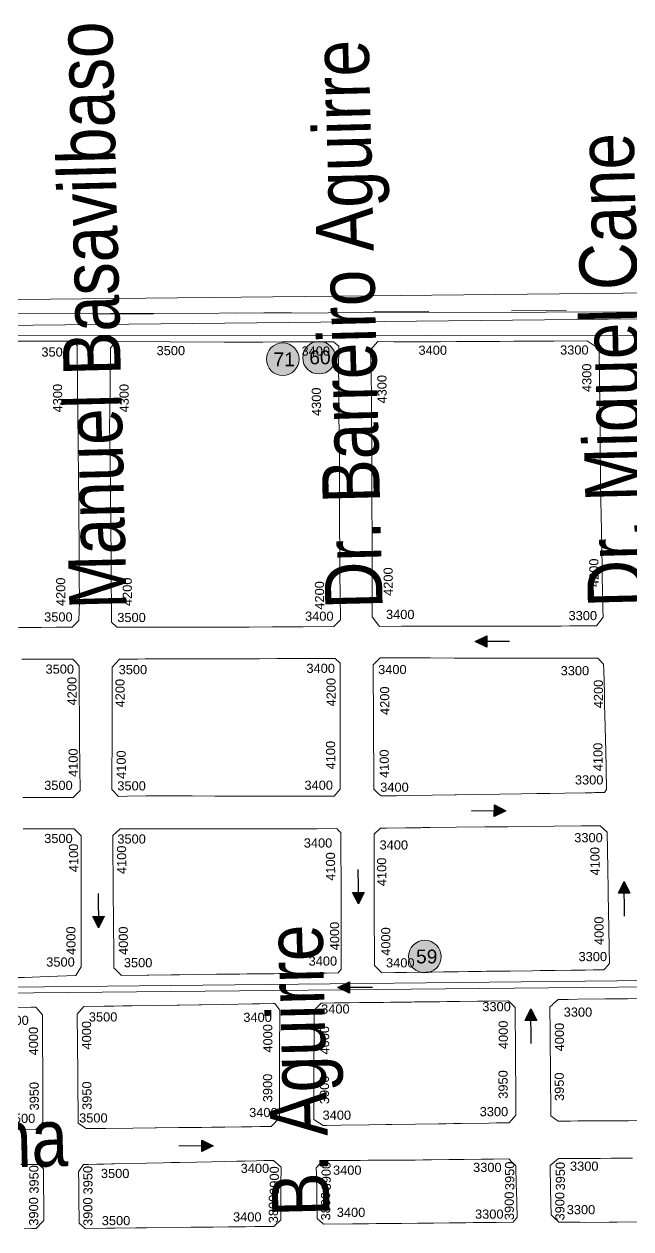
# Model space of a CAD drawing. Header units: millimetres. Extents: x 11558 to 23675, y 49449 to 61482.
# Drawn here: x 17655 to 17920, y 57870 to 58396 of the extents above; entities that cross this region are included whole.
import ezdxf

# ---------------------------------------------------------------- set-up
doc = ezdxf.new("R2010")
doc.units = ezdxf.units.MM
doc.linetypes.add('ACAD_ISO03W100', pattern=[30, 12, -18])
for name, color, linetype in [('0. plano base - nombres calles', 22, 'Continuous'), ('0. Plano Base - PLANO', 254, 'Continuous'), ('0. Plano base - sentido calles', 253, 'Continuous'), ('0.BARRIOS - DIVISIÓN', 12, 'ACAD_ISO03W100'), ('7. puesta en valor CC la lucila', 212, 'Continuous'), ('numeración', 7, 'Continuous')]:
    doc.layers.add(name, color=color, linetype=linetype)
for name, color, linetype, true_color in [('Linea 59 Por Barrio Golf IDA', 7, 'Continuous', 0x007038), ('Linea 59 Por la Lucila IDA', 7, 'Continuous', 0x007038), ('Linea 60 Barracas VUELTA', 7, 'Continuous', 0xbcab76), ('Linea 60 Constitución-barramcas x Fleming IDA', 7, 'Continuous', 0x660000), ('Linea 60 Constitución-barrancas x Fleming VUELTA', 7, 'Continuous', 0xbcab76), ('Linea 71 IDA', 7, 'Continuous', 0xff2424), ('Linea 71 REGRESO', 7, 'Continuous', 0x2e62ff)]:
    doc.layers.add(name, color=color, linetype=linetype, true_color=true_color)
doc.layers.get('7. puesta en valor CC la lucila').off()
doc.styles.get("Standard").update_dxf_attribs({"font": 'arial.ttf'})

# ---------------------------------------------------------------- blocks, each defined once
blk = doc.blocks.new('MANZANAS')
at = {"layer": '0. Plano Base - PLANO', "color": 0, "linetype": 'Continuous', "lineweight": 5}
for points in [[(5636169.71, 6180951.49), (5636161.24, 6180947.07), (5636160.56, 6180947.39), (5636156.55, 6180949.27), (5636153.18, 6180955.71), (5636148.67, 6180964.34), (5636146.23, 6180969.01), (5636143.98, 6180973.31), (5636139.31, 6180982.25), (5636134.68, 6180991.07), (5636129.82, 6181000.32), (5636120.32, 6181018.42), (5636115.63, 6181027.36), (5636110.52, 6181037.11), (5636108.99, 6181039.88), (5636106.91, 6181043.67), (5636105.67, 6181045.91), (5636105.04, 6181047.08), (5636102.15, 6181052.33), (5636103.28, 6181057.02), (5636109.76, 6181060.11), (5636112.58, 6181061.6), (5636115.48, 6181063.13), (5636118.37, 6181064.65), (5636127.26, 6181069.33), (5636127.55, 6181069.48), (5636133.74, 6181072.75), (5636134.1, 6181072.93), (5636139.72, 6181075.89), (5636145.03, 6181078.69), (5636150.37, 6181081.5), (5636155.93, 6181084.43), (5636161.43, 6181087.32), (5636166.85, 6181090.18), (5636169.58, 6181091.62), (5636171.32, 6181092.53), (5636184.2, 6181099.32), (5636190.46, 6181098.65), (5636208.4, 6181064.96), (5636218.31, 6181046.36), (5636221.66, 6181040.2), (5636224.75, 6181034.51), (5636227.96, 6181028.61), (5636229.95, 6181024.94), (5636229.99, 6181024.87), (5636231.39, 6181022.3), (5636232.18, 6181020.85), (5636232.21, 6181020.78), (5636233.01, 6181019.3), (5636234.24, 6181017.05), (5636234.56, 6181016.46), (5636236.32, 6181013.22), (5636237.38, 6181011.27), (5636240.59, 6181005.36), (5636242.38, 6181002.07), (5636244.14, 6180998.83), (5636245.9, 6180995.59), (5636245.1, 6180990.95), (5636242.99, 6180989.83), (5636234.81, 6180985.48), (5636231.56, 6180983.75), (5636230.82, 6180983.37), (5636225.01, 6180980.33), (5636224.35, 6180979.99), (5636202.5, 6180968.6), (5636193.8, 6180964.06), (5636185.11, 6180959.52), (5636181.92, 6180957.86), (5636178.89, 6180956.28), (5636176.02, 6180954.78)], [(5636062.84, 6180895.54), (5636059.74, 6180893.93), (5636056.76, 6180894.8), (5636056.24, 6180895.77), (5636054.41, 6180899.23), (5636053.24, 6180901.43), (5636048.51, 6180910.34), (5636045.3, 6180916.4), (5636042, 6180922.61), (5636038.71, 6180928.8), (5636028.85, 6180947.39), (5636018.75, 6180966.17), (5636017.33, 6180968.8), (5636009.05, 6180985.15), (5636007.6, 6180988.01), (5636001.17, 6181000.72), (5636002.12, 6181004.35), (5636043.96, 6181025.75), (5636051.42, 6181029.68), (5636058.95, 6181033.63), (5636066.4, 6181037.56), (5636073.56, 6181041.33), (5636076.61, 6181042.91), (5636080.78, 6181045.07), (5636084.53, 6181047.02), (5636085.99, 6181047.77), (5636086.26, 6181047.91), (5636089.09, 6181047.35), (5636089.47, 6181046.61), (5636090.15, 6181045.29), (5636092.81, 6181040.11), (5636092.91, 6181039.91), (5636097.84, 6181030.48), (5636102.51, 6181021.72), (5636107.22, 6181012.89), (5636111.94, 6181004.05), (5636116.55, 6180995.26), (5636118.08, 6180992.3), (5636121.15, 6180986.39), (5636125.72, 6180977.58), (5636130.49, 6180968.64), (5636132.65, 6180964.58), (5636135.29, 6180959.64), (5636139.77, 6180951.23), (5636144.82, 6180941.74), (5636143.56, 6180937.83), (5636131.73, 6180931.58), (5636128.51, 6180929.86), (5636119.92, 6180925.31), (5636110.97, 6180920.57), (5636102.18, 6180915.99), (5636098.12, 6180913.88), (5636095.73, 6180912.63), (5636089.42, 6180909.35), (5636084.43, 6180906.75), (5636081.69, 6180905.35), (5636075.57, 6180902.14), (5636069.84, 6180899.17), (5636067.73, 6180898.07)], [(5636198.56, 6180883.15), (5636195.94, 6180881.74), (5636195.19, 6180881.94), (5636194.35, 6180882.18), (5636191.8, 6180882.89), (5636189.85, 6180886.61), (5636187.25, 6180891.54), (5636186.32, 6180893.32), (5636185.48, 6180894.9), (5636183.38, 6180898.91), (5636182.53, 6180900.51), (5636181.48, 6180902.5), (5636178.86, 6180907.49), (5636177.87, 6180909.36), (5636177.41, 6180910.25), (5636176.87, 6180911.26), (5636174.01, 6180916.71), (5636171.01, 6180922.42), (5636166.55, 6180930.89), (5636167.83, 6180935.01), (5636169.72, 6180935.99), (5636172.33, 6180937.34), (5636173.97, 6180938.19), (5636178.49, 6180940.52), (5636187.16, 6180945), (5636196.5, 6180949.83), (5636200.42, 6180951.86), (5636205.07, 6180954.26), (5636209.22, 6180956.41), (5636212.77, 6180958.24), (5636214.25, 6180959.01), (5636219.55, 6180961.75), (5636220.13, 6180962.05), (5636222.74, 6180963.4), (5636233.34, 6180968.88), (5636235.99, 6180970.25), (5636239.05, 6180971.83), (5636243.7, 6180974.23), (5636244.46, 6180974.63), (5636249.69, 6180977.33), (5636252.14, 6180978.6), (5636255.58, 6180977.5), (5636256.96, 6180975), (5636259.26, 6180970.81), (5636261.78, 6180966.24), (5636264.14, 6180961.94), (5636266.32, 6180957.98), (5636271.3, 6180948.92), (5636277.04, 6180938.49), (5636278.87, 6180935.17), (5636280.85, 6180931.56), (5636281.92, 6180929.6), (5636281.69, 6180927.99), (5636278.8, 6180926.43), (5636277.92, 6180925.96), (5636277.13, 6180925.53), (5636274.24, 6180923.97), (5636266.49, 6180919.79), (5636260.72, 6180916.68), (5636255.7, 6180913.97), (5636249.88, 6180910.83), (5636241.51, 6180906.32), (5636232.78, 6180901.61), (5636224.83, 6180897.32), (5636224.23, 6180897), (5636215.52, 6180892.3), (5636206.8, 6180887.6), (5636201.84, 6180884.92)], [(5636097.92, 6180830.69), (5636094.44, 6180828.81), (5636090.48, 6180830.1), (5636089.45, 6180832.11), (5636087.53, 6180835.84), (5636086.14, 6180838.57), (5636082.03, 6180846.58), (5636080.42, 6180849.73), (5636075.83, 6180858.6), (5636070.17, 6180869.5), (5636067.07, 6180875.49), (5636066.02, 6180877.5), (5636067.14, 6180882.11), (5636074.3, 6180885.86), (5636077.11, 6180887.33), (5636077.51, 6180887.54), (5636083.45, 6180890.65), (5636086.17, 6180892.08), (5636095.02, 6180896.72), (5636103.89, 6180901.36), (5636107.65, 6180903.32), (5636109.21, 6180904.13), (5636112.61, 6180905.91), (5636116.1, 6180907.73), (5636117.39, 6180908.4), (5636121.35, 6180910.47), (5636128, 6180913.94), (5636130.3, 6180915.15), (5636132.9, 6180916.5), (5636136.05, 6180918.15), (5636139.23, 6180919.81), (5636141.6, 6180921.05), (5636141.75, 6180921.13), (5636142.13, 6180921.33), (5636143.12, 6180921.85), (5636147.74, 6180924.27), (5636150.51, 6180925.72), (5636153.45, 6180924.89), (5636156.9, 6180918.22), (5636158.2, 6180915.72), (5636159.8, 6180912.63), (5636162.65, 6180907.14), (5636163.97, 6180904.59), (5636168.58, 6180895.7), (5636171.27, 6180890.52), (5636174.28, 6180884.7), (5636178.72, 6180876.15), (5636177.8, 6180872.16), (5636172.13, 6180869.23), (5636171.07, 6180868.68), (5636167.07, 6180866.61), (5636158.28, 6180862.07), (5636149.44, 6180857.51), (5636142.85, 6180854.1), (5636140.31, 6180852.79), (5636135.97, 6180850.55), (5636131.66, 6180848.33), (5636122.85, 6180843.77), (5636113.7, 6180839.05), (5636105.08, 6180834.54)], [(5636236.83, 6180816.22), (5636231.7, 6180813.47), (5636231.23, 6180813.61), (5636227.87, 6180814.65), (5636227.44, 6180814.78), (5636223.8, 6180821.78), (5636219.1, 6180830.8), (5636218.93, 6180831.13), (5636217.29, 6180834.27), (5636215.91, 6180836.92), (5636214.16, 6180840.28), (5636209.54, 6180849.14), (5636206.33, 6180855.31), (5636204.78, 6180858.28), (5636203.1, 6180861.5), (5636200.99, 6180865.56), (5636202.2, 6180869.2), (5636204.44, 6180870.39), (5636211.77, 6180874.3), (5636215.09, 6180876.07), (5636217.7, 6180877.46), (5636218.29, 6180877.78), (5636221.14, 6180879.3), (5636231.25, 6180884.68), (5636242.32, 6180890.59), (5636248.18, 6180893.71), (5636251.28, 6180895.36), (5636259.99, 6180900.01), (5636269.02, 6180904.82), (5636279.48, 6180910.4), (5636286.77, 6180914.28), (5636290.68, 6180913.17), (5636298.32, 6180899.12), (5636299.83, 6180896.35), (5636301.26, 6180893.71), (5636304.39, 6180887.95), (5636306.24, 6180884.54), (5636307.61, 6180882.03), (5636310.5, 6180876.71), (5636311.83, 6180874.27), (5636313.6, 6180871), (5636314.97, 6180868.5), (5636318.07, 6180862.79), (5636317.27, 6180859.75), (5636317.15, 6180859.29), (5636313.17, 6180857.16), (5636312.94, 6180857.03), (5636310.1, 6180855.51), (5636309.94, 6180855.42), (5636308.97, 6180854.9), (5636304.57, 6180852.54), (5636298.44, 6180849.26), (5636296.26, 6180848.09), (5636296.16, 6180848.04), (5636292.59, 6180846.12), (5636289.72, 6180844.58), (5636281.1, 6180839.96), (5636273.46, 6180835.86), (5636272.03, 6180835.1), (5636269.92, 6180833.96), (5636265.06, 6180831.36), (5636261.15, 6180829.26), (5636255.47, 6180826.21), (5636251.12, 6180823.88), (5636248.73, 6180822.6), (5636241.34, 6180818.63)], [(5636141.49, 6180765.42), (5636131.62, 6180760.15), (5636127.06, 6180761.56), (5636125.53, 6180764.46), (5636123.48, 6180768.32), (5636118.62, 6180777.49), (5636115.22, 6180783.91), (5636113.73, 6180786.71), (5636108.83, 6180795.97), (5636107.05, 6180799.31), (5636105.3, 6180802.6), (5636103.78, 6180805.49), (5636100.6, 6180811.49), (5636100.05, 6180812.52), (5636101.52, 6180816.61), (5636102.15, 6180816.94), (5636105.3, 6180818.56), (5636111.81, 6180821.9), (5636114.74, 6180823.41), (5636118.2, 6180825.19), (5636120.78, 6180826.51), (5636125.15, 6180828.75), (5636129.56, 6180831.04), (5636138.38, 6180835.65), (5636147.33, 6180840.32), (5636156.25, 6180844.98), (5636156.85, 6180845.29), (5636164.73, 6180849.41), (5636171.27, 6180852.83), (5636174.09, 6180854.3), (5636177.61, 6180856.14), (5636185.34, 6180860.17), (5636186.01, 6180859.99), (5636187.02, 6180859.71), (5636187.7, 6180859.52), (5636190.49, 6180854.24), (5636192.15, 6180851.11), (5636196.89, 6180842.15), (5636201.63, 6180833.17), (5636206.35, 6180824.1), (5636211.05, 6180815.05), (5636212.03, 6180813.16), (5636214.25, 6180808.9), (5636215.38, 6180806.72), (5636214.93, 6180804.63), (5636210.37, 6180802.2), (5636205.23, 6180799.45), (5636203.66, 6180798.61), (5636201.1, 6180797.25), (5636194.44, 6180793.69), (5636193.61, 6180793.25), (5636192.06, 6180792.42), (5636190.19, 6180791.42), (5636185.69, 6180789.02), (5636182.02, 6180787.09), (5636179.98, 6180785.97), (5636177.11, 6180784.44), (5636168.16, 6180779.66), (5636159.18, 6180774.87), (5636153.9, 6180772.04), (5636150.69, 6180770.33), (5636142.15, 6180765.77)], [(5636241.14, 6180743.26), (5636239.87, 6180742.57), (5636234.94, 6180743.03), (5636234.79, 6180743.32), (5636232.25, 6180748.25), (5636230.07, 6180752.48), (5636228.62, 6180755.3), (5636227, 6180758.45), (5636225.5, 6180761.36), (5636223.94, 6180764.39), (5636222.47, 6180767.24), (5636220.65, 6180770.78), (5636219.33, 6180773.35), (5636217.5, 6180776.89), (5636216.24, 6180779.35), (5636214.88, 6180781.98), (5636213.11, 6180785.43), (5636213.39, 6180786.34), (5636213.66, 6180787.22), (5636214.36, 6180789.51), (5636215.04, 6180789.87), (5636219.38, 6180792.2), (5636221.98, 6180793.59), (5636225.26, 6180795.34), (5636229.17, 6180797.43), (5636232.56, 6180799.25), (5636234.23, 6180800.14), (5636236.69, 6180801.45), (5636237.06, 6180801.66), (5636238.34, 6180802.34), (5636241.07, 6180803.8), (5636241.36, 6180803.96), (5636246.64, 6180806.78), (5636249.14, 6180808.12), (5636250.26, 6180808.72), (5636259.09, 6180813.44), (5636260.03, 6180813.94), (5636262.89, 6180815.47), (5636267.7, 6180818.04), (5636274.5, 6180821.68), (5636274.78, 6180821.84), (5636278.58, 6180823.87), (5636278.8, 6180823.98), (5636286.39, 6180828.05), (5636290.35, 6180826.91), (5636293.53, 6180820.89), (5636296.74, 6180814.83), (5636296.87, 6180814.59), (5636297.73, 6180812.95), (5636300.33, 6180808.04), (5636301.42, 6180805.98), (5636302.51, 6180803.9), (5636306.09, 6180797.15), (5636307.73, 6180794.05), (5636307.99, 6180793.56), (5636309.88, 6180789.98), (5636310.45, 6180788.9), (5636312.33, 6180785.35), (5636311.24, 6180781.03), (5636306.42, 6180778.43), (5636303.53, 6180776.88), (5636292.8, 6180771.1), (5636289.9, 6180769.53), (5636286.9, 6180767.91), (5636284.05, 6180766.38), (5636275.24, 6180761.63), (5636266.2, 6180756.76), (5636264.03, 6180755.59), (5636257.31, 6180751.97), (5636246.75, 6180746.28)], [(5636156.23, 6180697.72), (5636148.76, 6180693.74), (5636146.3, 6180694.01), (5636144.57, 6180694.21), (5636140.59, 6180701.68), (5636139.31, 6180704.08), (5636137.99, 6180706.57), (5636133.9, 6180714.25), (5636133.15, 6180715.66), (5636129.69, 6180722.17), (5636128.35, 6180724.68), (5636122.25, 6180736.16), (5636123.25, 6180740.49), (5636131.1, 6180744.72), (5636134.72, 6180746.68), (5636138.21, 6180748.55), (5636141.83, 6180750.51), (5636150.37, 6180755.12), (5636159.15, 6180759.85), (5636160.04, 6180760.33), (5636167.57, 6180764.39), (5636168.38, 6180764.83), (5636176.95, 6180769.46), (5636187.98, 6180775.41), (5636190.67, 6180776.86), (5636196.01, 6180779.74), (5636196.53, 6180780.02), (5636199.82, 6180778.44), (5636202.3, 6180773.65), (5636205.97, 6180766.54), (5636210.79, 6180757.22), (5636213.9, 6180751.18), (5636215.31, 6180748.47), (5636217.66, 6180743.91), (5636218.02, 6180743.21), (5636218.48, 6180742.32), (5636220.86, 6180737.71), (5636221.36, 6180736.75), (5636219.88, 6180731.8), (5636218.57, 6180731.09), (5636215.51, 6180729.44), (5636212.54, 6180727.83), (5636208.44, 6180725.61), (5636202.11, 6180722.19), (5636198.99, 6180720.52), (5636197.65, 6180719.81), (5636196.9, 6180719.41), (5636193.24, 6180717.46), (5636191.57, 6180716.57), (5636188.98, 6180715.19), (5636186.38, 6180713.8), (5636184.6, 6180712.85), (5636184.21, 6180712.64), (5636175.73, 6180708.12), (5636175.21, 6180707.84), (5636166.72, 6180703.31)], [(5636270.97, 6180710.41), (5636259.75, 6180704.43), (5636256.15, 6180705.44), (5636255.53, 6180706.59), (5636253.08, 6180711.08), (5636251.46, 6180714.07), (5636250.94, 6180715.02), (5636246.92, 6180722.41), (5636245.62, 6180724.8), (5636245.66, 6180724.92), (5636246.77, 6180728.96), (5636250.94, 6180731.16), (5636258.08, 6180734.92), (5636261.14, 6180736.53), (5636264.27, 6180738.18), (5636266.64, 6180739.44), (5636270.15, 6180741.27), (5636275.01, 6180743.83), (5636276.46, 6180744.6), (5636280.17, 6180746.57), (5636282.32, 6180747.71), (5636285.38, 6180749.34), (5636288.56, 6180751.04), (5636295.3, 6180754.64), (5636301.16, 6180757.76), (5636307.71, 6180761.26), (5636310.36, 6180762.68), (5636312.48, 6180763.81), (5636318.39, 6180766.96), (5636319.08, 6180766.75), (5636319.81, 6180766.53), (5636320.79, 6180766.23), (5636322.51, 6180765.71), (5636326.48, 6180758.39), (5636327.72, 6180756.08), (5636330.16, 6180751.72), (5636333.37, 6180745.95), (5636332.97, 6180744.3), (5636332.73, 6180743.31), (5636326.33, 6180739.9), (5636320.8, 6180736.96), (5636317.32, 6180735.1), (5636314.53, 6180733.62), (5636311.44, 6180731.97), (5636308.46, 6180730.38), (5636308.11, 6180730.2), (5636302.16, 6180727.03), (5636298.12, 6180724.87), (5636295.95, 6180723.72), (5636289.78, 6180720.43), (5636283.75, 6180717.22), (5636283.32, 6180716.99), (5636280.08, 6180715.26), (5636277.09, 6180713.67)], [(5636176.62, 6180659.28), (5636168.37, 6180654.88), (5636165.05, 6180655.68), (5636159.61, 6180665.89), (5636156.64, 6180671.48), (5636154.58, 6180675.25), (5636154.44, 6180675.51), (5636154.92, 6180679.27), (5636156.8, 6180680.3), (5636160.03, 6180682.07), (5636162.66, 6180683.51), (5636165.62, 6180685.13), (5636166.63, 6180685.68), (5636179.07, 6180692.5), (5636185.54, 6180696.04), (5636188.31, 6180697.56), (5636191.59, 6180699.36), (5636198.2, 6180702.98), (5636204.12, 6180706.22), (5636213.63, 6180711.43), (5636216.79, 6180713.16), (5636221.14, 6180715.54), (5636224.07, 6180717.15), (5636227.64, 6180719.1), (5636231.91, 6180717.92), (5636235.28, 6180711.38), (5636237.12, 6180707.8), (5636242.39, 6180697.56), (5636241.05, 6180693.61), (5636233.77, 6180689.73), (5636230.08, 6180687.76), (5636223.52, 6180684.27), (5636217.5, 6180681.06), (5636213.12, 6180678.73), (5636209.23, 6180676.65), (5636204.74, 6180674.26), (5636192.1, 6180667.53), (5636188.47, 6180665.59), (5636187.95, 6180665.32), (5636179.81, 6180660.98)]]:
    blk.add_lwpolyline(points, close=True, dxfattribs=at)
for points in [[(5635959.75, 6180982.54), (5635972.31, 6180989.11), (5635985.03, 6180995.76), (5635987.77, 6180995.02), (5635996.76, 6180978.12), (5636001.66, 6180968.92), (5636006.67, 6180959.51), (5636016.63, 6180940.8), (5636018.44, 6180937.38), (5636020.38, 6180933.75), (5636022.32, 6180930.09), (5636023.73, 6180927.44), (5636024.39, 6180926.2), (5636024.7, 6180925.6), (5636026.33, 6180922.52), (5636026.9, 6180921.43), (5636028.38, 6180918.61), (5636028.89, 6180917.64), (5636029.38, 6180916.71), (5636030.87, 6180913.89), (5636035.69, 6180904.73), (5636037.06, 6180902.13), (5636038.01, 6180900.34), (5636038.78, 6180898.87), (5636040.17, 6180896.24), (5636043.75, 6180888.9), (5636042.43, 6180884.95), (5636036.38, 6180881.74), (5636030.67, 6180878.72), (5636027.47, 6180877.02), (5636024.75, 6180875.58), (5636021.83, 6180874.04)], [(5636362.21, 6180808.56), (5636356.99, 6180805.81), (5636352.51, 6180803.46), (5636350.84, 6180802.58), (5636347.79, 6180800.98), (5636337.43, 6180795.53), (5636334.66, 6180794.07), (5636332.34, 6180792.85), (5636329.89, 6180791.56), (5636326, 6180792.04), (5636325.8, 6180792.42), (5636324.49, 6180794.88), (5636323.31, 6180797.12), (5636319.42, 6180804.44), (5636314.86, 6180813.03), (5636312.46, 6180817.55), (5636310.1, 6180822), (5636309.12, 6180823.84), (5636307.91, 6180826.12), (5636304.53, 6180832.49), (5636303.71, 6180834.04), (5636304.02, 6180834.88), (5636304.14, 6180835.19), (5636304.4, 6180835.87), (5636305.41, 6180838.56), (5636309.31, 6180840.65), (5636312.87, 6180842.55), (5636323.43, 6180848.2), (5636327.67, 6180850.46), (5636332.12, 6180852.84), (5636337.99, 6180855.98)], [(5636029.49, 6180862.44), (5636032.93, 6180864.24), (5636033.07, 6180864.31), (5636038.37, 6180867.08), (5636041.5, 6180868.71), (5636045.08, 6180870.58), (5636049.15, 6180872.7), (5636050.49, 6180872.23), (5636052.03, 6180871.69), (5636052.81, 6180871.42), (5636052.94, 6180871.37), (5636053.28, 6180870.73), (5636057.5, 6180862.76), (5636058.82, 6180860.26), (5636063.3, 6180851.79), (5636064.44, 6180849.65), (5636065.17, 6180848.26), (5636067.9, 6180843.09), (5636073.71, 6180832.12), (5636078.35, 6180823.33), (5636077.08, 6180819.24), (5636066.48, 6180813.76), (5636061.68, 6180811.28), (5636057.56, 6180809.15)], [(5636385.65, 6180770.95), (5636373.06, 6180764.31), (5636369.87, 6180762.62), (5636360.52, 6180757.69), (5636358.72, 6180756.79), (5636356.81, 6180755.82), (5636354.09, 6180754.45), (5636353.95, 6180754.37), (5636352.23, 6180753.51), (5636350.37, 6180752.57), (5636349.92, 6180752.7), (5636347.18, 6180753.47), (5636346.44, 6180753.69), (5636345.96, 6180753.82), (5636340.82, 6180763.3), (5636335.71, 6180772.71), (5636337.46, 6180777.17), (5636341.18, 6180779.06), (5636344.8, 6180780.89), (5636347.15, 6180782.08), (5636349.85, 6180783.53), (5636350.53, 6180783.89), (5636353.74, 6180785.6), (5636357.85, 6180787.79), (5636358.44, 6180788.11), (5636359.9, 6180788.89), (5636366.09, 6180792.19)], [(5636064.06, 6180797.01), (5636067.63, 6180798.88), (5636073.18, 6180801.79), (5636076.49, 6180803.53), (5636080.27, 6180805.51), (5636083.75, 6180807.34), (5636087.93, 6180805.98), (5636088.89, 6180804.13), (5636089.25, 6180803.46), (5636090.61, 6180800.84), (5636091.7, 6180798.73), (5636096.46, 6180789.57), (5636098.35, 6180785.94), (5636101.33, 6180780.2), (5636103.02, 6180776.96), (5636106.21, 6180770.83), (5636107.61, 6180768.13), (5636111.07, 6180761.49), (5636112.46, 6180758.8), (5636114.23, 6180755.39), (5636114.06, 6180753.17), (5636113.89, 6180750.86), (5636103.38, 6180744.9), (5636094.39, 6180739.81), (5636091.61, 6180738.27)], [(5636097.08, 6180726.45), (5636103.06, 6180729.64), (5636103.3, 6180729.77), (5636104.86, 6180730.6), (5636108.93, 6180728.98), (5636115.19, 6180717.05), (5636119.72, 6180708.44), (5636124.44, 6180699.46), (5636130.73, 6180687.49), (5636130.39, 6180686.4), (5636130.28, 6180686.07), (5636130.12, 6180685.57), (5636129.99, 6180685.16), (5636129.39, 6180683.23), (5636121.77, 6180679.15)], [(5636130.67, 6180666.78), (5636137.54, 6180670.32), (5636140.28, 6180669.51), (5636143.92, 6180662.68), (5636145.3, 6180660.08), (5636145.95, 6180658.87), (5636148.32, 6180654.42), (5636150.3, 6180650.71), (5636150.82, 6180649.73), (5636150.52, 6180648.67), (5636149.46, 6180644.96), (5636147.84, 6180644.1), (5636144.79, 6180642.47)]]:
    blk.add_lwpolyline(points, dxfattribs=at)
blk = doc.blocks.new('59 ida')
at = {"layer": 'Linea 59 Por la Lucila IDA', "lineweight": 211, "true_color": 0xededed}
h = blk.add_hatch(color=7, dxfattribs=at)
h.dxf.hatch_style = 1
edge = h.paths.add_edge_path()
edge.add_arc((0, 0), 7.11, 0, 360)
at = {"layer": 'Linea 59 Por la Lucila IDA', "lineweight": 9}
blk.add_circle((0, 0), 7.11, dxfattribs=at)
at = {"layer": 'Linea 59 Por la Lucila IDA', "lineweight": 15, "insert": (-3.84, 3.05), "char_height": 6, "attachment_point": 1}
blk.add_mtext_dynamic_manual_height_columns('59', width=16.4579, gutter_width=12.5, heights=[0], dxfattribs=at)
blk = doc.blocks.new('60 vuelta')
at = {"layer": 'Linea 60 Constitución-barrancas x Fleming VUELTA', "lineweight": 211, "true_color": 0xededed}
h = blk.add_hatch(color=7, dxfattribs=at)
h.dxf.hatch_style = 1
edge = h.paths.add_edge_path()
edge.add_arc((0, 0), 7.11, 0, 360)
at = {"layer": 'Linea 60 Barracas VUELTA', "lineweight": 9}
blk.add_circle((0, 0), 7.11, dxfattribs=at)
at = {"layer": 'Linea 60 Barracas VUELTA', "lineweight": 15, "insert": (-4.24, 3.11), "char_height": 6, "attachment_point": 1}
blk.add_mtext_dynamic_manual_height_columns('60', width=16.4579, gutter_width=12.5, heights=[0], dxfattribs=at)
blk = doc.blocks.new('71 ida')
at = {"layer": 'Linea 71 IDA', "lineweight": 211, "true_color": 0xededed}
h = blk.add_hatch(color=7, dxfattribs=at)
h.dxf.hatch_style = 1
edge = h.paths.add_edge_path()
edge.add_arc((0, 0), 7.11, 0, 360)
at = {"layer": 'Linea 71 IDA', "lineweight": 9}
blk.add_circle((0, 0), 7.11, dxfattribs=at)
at = {"layer": 'Linea 71 IDA', "lineweight": 15, "insert": (-4.06, 2.93), "char_height": 6, "attachment_point": 1}
blk.add_mtext_dynamic_manual_height_columns('71', width=16.4579, gutter_width=12.5, heights=[0], dxfattribs=at)

msp = doc.modelspace()

# ---------------------------------------------------------------- hatches: boundary and pattern name
at = {"layer": '0. Plano base - sentido calles', "linetype": 'Continuous', "lineweight": 25, "ltscale": 2, "true_color": 0x1a1a1a}
h = msp.add_hatch(color=250, dxfattribs=at)
h.dxf.hatch_style = 1
h.paths.add_polyline_path([(17851.75, 58126.43), (17856.76, 58123.94), (17856.75, 58126.44)])
h.paths.add_polyline_path([(17851.75, 58126.43), (17856.75, 58126.44), (17856.75, 58128.94)])
h = msp.add_hatch(color=250, dxfattribs=at)
h.dxf.hatch_style = 1
h.paths.add_polyline_path([(17865.11, 58052.61), (17860.15, 58055.17), (17860.11, 58052.67)])
h.paths.add_polyline_path([(17865.11, 58052.61), (17860.11, 58052.67), (17860.08, 58050.17)])
h = msp.add_hatch(color=250, dxfattribs=at)
h.dxf.hatch_style = 1
h.paths.add_polyline_path([(17916.68, 58021.74), (17914.23, 58016.71), (17916.73, 58016.74)])
h.paths.add_polyline_path([(17916.68, 58021.74), (17916.73, 58016.74), (17919.23, 58016.77)])
h = msp.add_hatch(color=250, dxfattribs=at)
h.dxf.hatch_style = 1
h.paths.add_polyline_path([(17800.89, 58012), (17803.3, 58017.04), (17800.8, 58017)])
h.paths.add_polyline_path([(17800.89, 58012), (17800.8, 58017), (17798.3, 58016.96)])
h = msp.add_hatch(color=250, dxfattribs=at)
h.dxf.hatch_style = 1
h.paths.add_polyline_path([(17687.52, 58001.63), (17689.93, 58006.67), (17687.43, 58006.63)])
h.paths.add_polyline_path([(17687.52, 58001.63), (17687.43, 58006.63), (17684.93, 58006.58)])
h = msp.add_hatch(color=250, dxfattribs=at)
h.dxf.hatch_style = 1
h.paths.add_polyline_path([(17791.91, 57975.52), (17796.92, 57973.03), (17796.91, 57975.53)])
h.paths.add_polyline_path([(17791.91, 57975.52), (17796.91, 57975.53), (17796.91, 57978.03)])
h = msp.add_hatch(color=250, dxfattribs=at)
h.dxf.hatch_style = 1
h.paths.add_polyline_path([(17875.99, 57966.19), (17873.55, 57961.17), (17876.05, 57961.19)])
h.paths.add_polyline_path([(17875.99, 57966.19), (17876.05, 57961.19), (17878.55, 57961.22)])
h = msp.add_hatch(color=250, dxfattribs=at)
h.dxf.hatch_style = 1
h.paths.add_polyline_path([(17737.5, 57906.45), (17732.54, 57909.01), (17732.5, 57906.51)])
h.paths.add_polyline_path([(17737.5, 57906.45), (17732.5, 57906.51), (17732.47, 57904.01)])

# ---------------------------------------------------------------- linework, layer by layer
at = {"layer": '0. Plano base - sentido calles', "color": 250, "linetype": 'Continuous', "lineweight": 25, "ltscale": 2, "true_color": 0x1a1a1a}
for points in [[(17866.75, 58126.45), (17851.75, 58126.43), (17856.75, 58128.94), (17856.76, 58123.94), (17851.75, 58126.43)], [(17850.12, 58052.8), (17865.11, 58052.61), (17860.08, 58050.17), (17860.15, 58055.17), (17865.11, 58052.61)], [(17800.63, 58027), (17800.89, 58012), (17798.3, 58016.96), (17803.3, 58017.04), (17800.89, 58012)], [(17916.84, 58006.74), (17916.68, 58021.74), (17919.23, 58016.77), (17914.23, 58016.71), (17916.68, 58021.74)], [(17687.26, 58016.62), (17687.52, 58001.63), (17684.93, 58006.58), (17689.93, 58006.67), (17687.52, 58001.63)], [(17806.91, 57975.55), (17791.91, 57975.52), (17796.91, 57978.03), (17796.92, 57973.03), (17791.91, 57975.52)], [(17876.15, 57951.19), (17875.99, 57966.19), (17878.55, 57961.22), (17873.55, 57961.17), (17875.99, 57966.19)], [(17722.5, 57906.64), (17737.5, 57906.45), (17732.47, 57904.01), (17732.54, 57909.01), (17737.5, 57906.45)]]:
    msp.add_lwpolyline(points, dxfattribs=at)
at = {"layer": '0.BARRIOS - DIVISIÓN', "color": 14, "lineweight": 18, "ltscale": 2}
msp.add_lwpolyline([(17027.55, 58263.71), (19945.72, 58287.94), (19902.09, 57798.86), (19856.05, 57250.46), (20909.53, 57261.75), (21026.57, 57261.35), (21295.4, 57263.73), (21207.14, 57047.24), (21397.73, 57041.84), (21346.41, 56770.65), (21370.88, 56749.89), (21369.71, 56721.79), (21410.13, 56720.2), (21422.01, 56694.22), (21424.96, 56493.28), (21477.94, 56493.24), (21485.42, 56452.7), (21228.86, 56438.95), (21225.94, 56407.63), (21148.42, 56402.76), (21134.38, 56160), (21185.39, 56161.52), (21178.83, 56000.77)], dxfattribs=at)
at = {"layer": 'Linea 59 Por Barrio Golf IDA', "lineweight": 15}
msp.add_lwpolyline([(19486.7, 56723.72), (18810.38, 56703.88), (18733.41, 56731.73), (18760, 56917.62), (18746.38, 57987.23), (17288.61, 57971.93), (17452.71, 57873.56), (17251.63, 57825.71), (17194.87, 57816.96), (17168.92, 57816.96), (17117.99, 57822.91), (16925.91, 57865.43), (16921.78, 57827.32), (17147.09, 57696.76), (17195.39, 57630.33), (17220.54, 57556.01), (17216.89, 57485.71), (17195.1, 57457.39), (16938.3, 57454.72), (16940.6, 57319.1)], dxfattribs=at)
at = {"layer": 'Linea 59 Por la Lucila IDA', "lineweight": 15}
msp.add_lwpolyline([(19650.68, 57992.53), (17299.7, 57969.77), (17461.78, 57872.34), (17251.68, 57821.62), (17211.08, 57815.08), (17178.32, 57813.34), (17120.16, 57819), (17033.72, 57838.86), (16950.65, 57858.16), (16930.67, 57862.84), (16926.42, 57828.39), (17031.37, 57769.74), (17148.43, 57699.14), (17197.51, 57631.52), (17223.27, 57556.64), (17219.89, 57484.77), (17198.27, 57456.28), (16949.28, 57452.06), (16943.72, 57452.06), (16944.77, 57319.1)], dxfattribs=at)
at = {"layer": 'Linea 60 Constitución-barramcas x Fleming IDA', "lineweight": 15}
msp.add_lwpolyline([(19968.39, 58299.96), (16945.32, 58268.27), (17025.9, 58121.47), (17038.75, 58082.39), (17040.39, 58043.46), (17037.08, 57989.25), (17021.22, 57953.45), (16973.58, 57909.1), (16913.42, 57886.97), (16902.75, 57877.95), (16903.3, 57853.35), (16908.49, 57833.13), (16950.06, 57815.63), (17005.08, 57783.45), (17150.85, 57694.9), (17208.04, 57657.11)], dxfattribs=at)
at = {"layer": 'Linea 60 Constitución-barrancas x Fleming VUELTA', "lineweight": 15}
msp.add_lwpolyline([(19735.27, 55892.45), (19748.85, 56088.31), (19793.32, 56420.63), (19801.92, 56520.05), (19808.13, 56673.21), (19809.79, 56730.25), (19812.59, 56826.86), (19815.87, 56917.54), (19820.08, 57017.65), (19832.13, 57148.06), (19843.42, 57278.77), (19850.08, 57356.96), (19853.16, 57391.86), (19860.51, 57471.05), (19871.16, 57585.84), (19880.58, 57700.65), (19905.29, 57992.13), (19930.96, 58288.09), (17087.24, 58258.5), (17111.11, 58191.69), (17139.28, 58127.24)], dxfattribs=at)
at = {"layer": 'Linea 71 IDA', "lineweight": 15}
msp.add_lwpolyline([(19739.26, 55892.18), (19752.83, 56087.91), (19797.3, 56420.19), (19805.91, 56519.8), (19812.13, 56673.07), (19813.79, 56730.13), (19816.58, 56826.73), (19819.87, 56917.38), (19824.07, 57017.38), (19836.12, 57147.71), (19847.4, 57278.43), (19854.07, 57356.62), (19857.14, 57391.5), (19864.49, 57470.68), (19875.15, 57585.49), (19884.57, 57700.31), (19909.27, 57991.79), (19934.41, 58281.56), (18028.49, 58259.83), (17241.76, 58260.4), (16430.09, 58248.1)], dxfattribs=at)
at = {"layer": 'Linea 71 REGRESO', "lineweight": 15}
msp.add_lwpolyline([(19959.56, 58291.9), (18025.09, 58270.55), (17265.1, 58268.17), (16416.39, 58257.7)], dxfattribs=at)

# ---------------------------------------------------------------- block references
at = {"layer": '0. Plano Base - PLANO', "color": 28, "lineweight": 5, "true_color": 0x0d0d0d, "rotation": 332.5463477508169}
msp.add_blockref('MANZANAS', (-7833237.48, -2828296.13), dxfattribs=at)
at = {"layer": '7. puesta en valor CC la lucila', "color": 250, "lineweight": 30, "rotation": 332.5463477508169}
msp.add_blockref('MANZANAS', (-7833237.48, -2828296.13), dxfattribs=at)
at = {"layer": 'Linea 59 Por Barrio Golf IDA', "lineweight": 15}
msp.add_blockref('59 ida', (17829.78, 57989.03), dxfattribs=at)
at = {"layer": 'Linea 60 Constitución-barrancas x Fleming VUELTA', "lineweight": 15}
msp.add_blockref('60 vuelta', (17783.63, 58250.25), dxfattribs=at)
at = {"layer": 'Linea 71 IDA', "lineweight": 15}
msp.add_blockref('71 ida', (17767.83, 58249.59), dxfattribs=at)

# ---------------------------------------------------------------- texts
at = {"layer": '0. plano base - nombres calles', "color": 250, "lineweight": 15, "true_color": 0x1a1a1a, "char_height": 25, "attachment_point": 1}
for s, insert, rotation in [('{\\fArial Narrow|b0|i0|c0|p34;Manuel Basavilbaso}', (17674.79, 58140.22), 91.4248), ('{\\fArial Narrow|b0|i0|c0|p34;Dr. Barreiro Aguirre}', (17786.42, 58140.31), 91.4248), ('{\\fArial Narrow|b0|i0|c0|p34;Dr. Miguel Cane}', (17900.95, 58141.04), 91.4248), ('{\\fArial Narrow|b0|i0|c0|p34;B. Aguirre}', (17763.29, 57875.34), 91.4248), ('{\\fArial Narrow|b0|i0|c0|p34;Piedrabuena}', (17511.42, 57918.8), 1.3844)]:
    msp.add_mtext_dynamic_manual_height_columns(s, width=329.255, gutter_width=12.5, heights=[0], dxfattribs=dict(at, insert=insert, rotation=rotation))
at = {"layer": 'numeración', "color": 251, "true_color": 0x606162, "char_height": 4, "attachment_point": 1}
for s, insert in [('3500', (17662.56, 58254.71)), ('3500', (17712.79, 58255.33)), ('3400', (17776, 58255.13)), ('3400', (17827.02, 58255.51)), ('3300', (17888.77, 58255.61)), ('3500', (17663.77, 58139.17)), ('3500', (17695.66, 58138.94)), ('3400', (17777.55, 58139.51)), ('3400', (17812.84, 58140.28)), ('3300', (17892.45, 58139.76)), ('3500', (17664.37, 58116.42)), ('3500', (17696.26, 58116.19)), ('3400', (17778.15, 58116.77)), ('3400', (17809.4, 58116.24)), ('3300', (17889.01, 58115.73)), ('3300', (17895.23, 58068.11)), ('3500', (17663.79, 58065.73)), ('3500', (17695.68, 58065.51)), ('3400', (17777.28, 58065.79)), ('3400', (17810.32, 58064.92)), ('3500', (17663.79, 58042.56)), ('3500', (17695.68, 58042.34)), ('3300', (17894.94, 58042.91)), ('3400', (17776.99, 58040.6)), ('3400', (17810.03, 58039.73)), ('3500', (17664.69, 57988.68)), ('3400', (17779.09, 57989.11)), ('3300', (17896.81, 57991.05)), ('3500', (17698.53, 57988.38)), ('3400', (17812.87, 57988.32)), ('3400', (17784.55, 57968.2)), ('3300', (17854.84, 57969.22)), ('3500', (17644.62, 57963.24)), ('3500', (17683.26, 57964.74)), ('3400', (17750.63, 57964.56)), ('3300', (17890.33, 57966.83)), ('3500', (17647.47, 57920.5)), ('3500', (17679.02, 57920.69)), ('3400', (17753.16, 57923.05)), ('3400', (17785.18, 57921.89)), ('3300', (17853.7, 57923.44)), ('3300', (17893.08, 57899.64)), ('3500', (17688.52, 57896.46)), ('3400', (17749.46, 57898.71)), ('3400', (17789.73, 57897.91)), ('3300', (17850.82, 57899.11)), ('3400', (17791.38, 57879.5)), ('3300', (17851.67, 57878.73)), ('3300', (17891.66, 57880.68)), ('3500', (17688.9, 57875.91)), ('3400', (17746.14, 57877.52))]:
    msp.add_mtext_dynamic_manual_height_columns(s, width=16.0314, gutter_width=12.5, heights=[0], dxfattribs=dict(at, insert=insert))
at = {"layer": 'numeración', "color": 251, "true_color": 0x606162, "char_height": 4, "attachment_point": 1, "rotation": 90.4035}
for s, insert in [('4300', (17898.45, 58235.23)), ('4300', (17809.13, 58230.26)), ('4300', (17667.68, 58226.36)), ('4300', (17696.68, 58226.36)), ('4300', (17780.53, 58224.79)), ('4200', (17901.55, 58150.21)), ('4200', (17811.85, 58146.35)), ('4200', (17669.05, 58141.9)), ('4200', (17698.05, 58141.9)), ('4200', (17781.9, 58140.33)), ('4200', (17673.94, 58098.56)), ('4200', (17694.9, 58097.71)), ('4200', (17786.94, 58098.14)), ('4200', (17903.54, 58097.34)), ('4200', (17810.33, 58094.4)), ('4100', (17674.48, 58067.38)), ('4100', (17695.43, 58066.53)), ('4100', (17786.73, 58070.67)), ('4100', (17810.11, 58066.93)), ('4100', (17903.32, 58069.87)), ('4100', (17674.65, 58025.85)), ('4100', (17695.6, 58025)), ('4100', (17902, 58024.41)), ('4100', (17786.71, 58022.11)), ('4100', (17809.02, 58019.74)), ('4000', (17903.77, 57994.07)), ('4000', (17673.5, 57989.73)), ('4000', (17696.32, 57989.73)), ('4000', (17788.48, 57991.77)), ('4000', (17810.79, 57989.4)), ('4000', (17657.14, 57945.95)), ('4000', (17680.31, 57948.5)), ('4000', (17759.34, 57947.15)), ('4000', (17784.11, 57946.34)), ('4000', (17862.02, 57948.68)), ('4000', (17886.52, 57947.7)), ('3900', (17759.27, 57925.51)), ('3900', (17784.04, 57924.7)), ('3950', (17861.95, 57927.04)), ('3950', (17886.45, 57926.06)), ('3950', (17657.47, 57921.93)), ('3950', (17680.45, 57922.15)), ('3900', (17784.78, 57887.07)), ('3950', (17864.84, 57887.2)), ('3950', (17886.89, 57887.04)), ('3950', (17657.36, 57885.64)), ('3950', (17680.88, 57885.31)), ('3900', (17762.18, 57885.14)), ('3900', (17657.23, 57871.67)), ('3900', (17680.86, 57871.56)), ('3800', (17761.74, 57872.75)), ('3800', (17784.58, 57873.96)), ('3900', (17864.64, 57874.1)), ('3900', (17886.69, 57873.94))]:
    msp.add_mtext_dynamic_manual_height_columns(s, width=16.0314, gutter_width=12.5, heights=[0], dxfattribs=dict(at, insert=insert))

doc.saveas('drawing.dxf')
